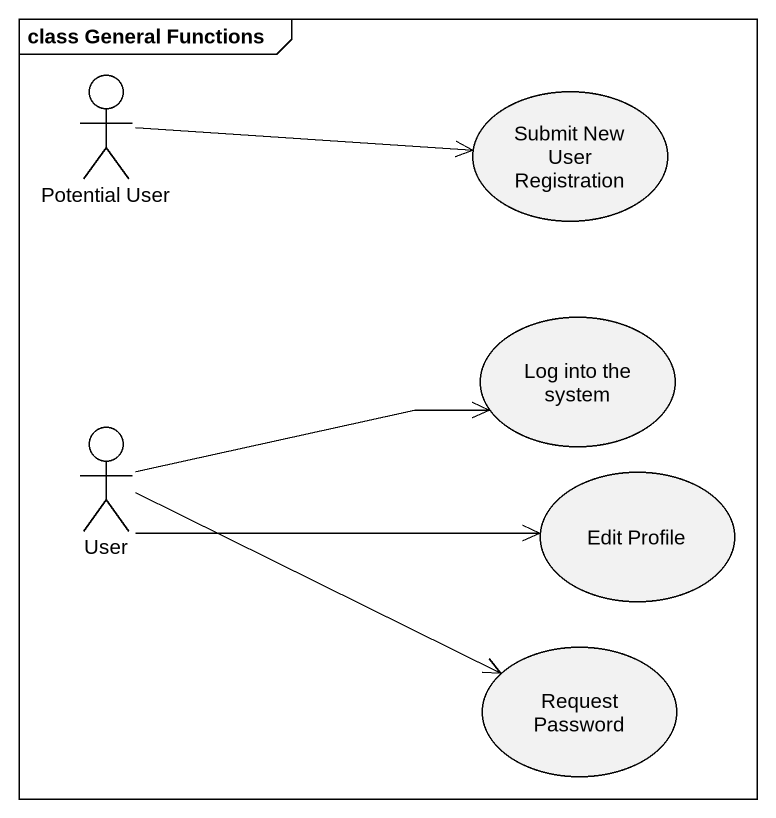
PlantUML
@startuml
mainframe class General Functions
actor "Potential User" as Potential_User
usecase "Submit New User Registration" as Submit_New_User_Registration
usecase "Log into the system" as Log_into_the_system
actor User
usecase "Edit Profile" as Edit_Profile
usecase "Request Password" as Request_Password
Potential_User -right-> Submit_New_User_Registration
User -right-> Log_into_the_system
User -right-> Edit_Profile
User -right-> Request_Password
@enduml
